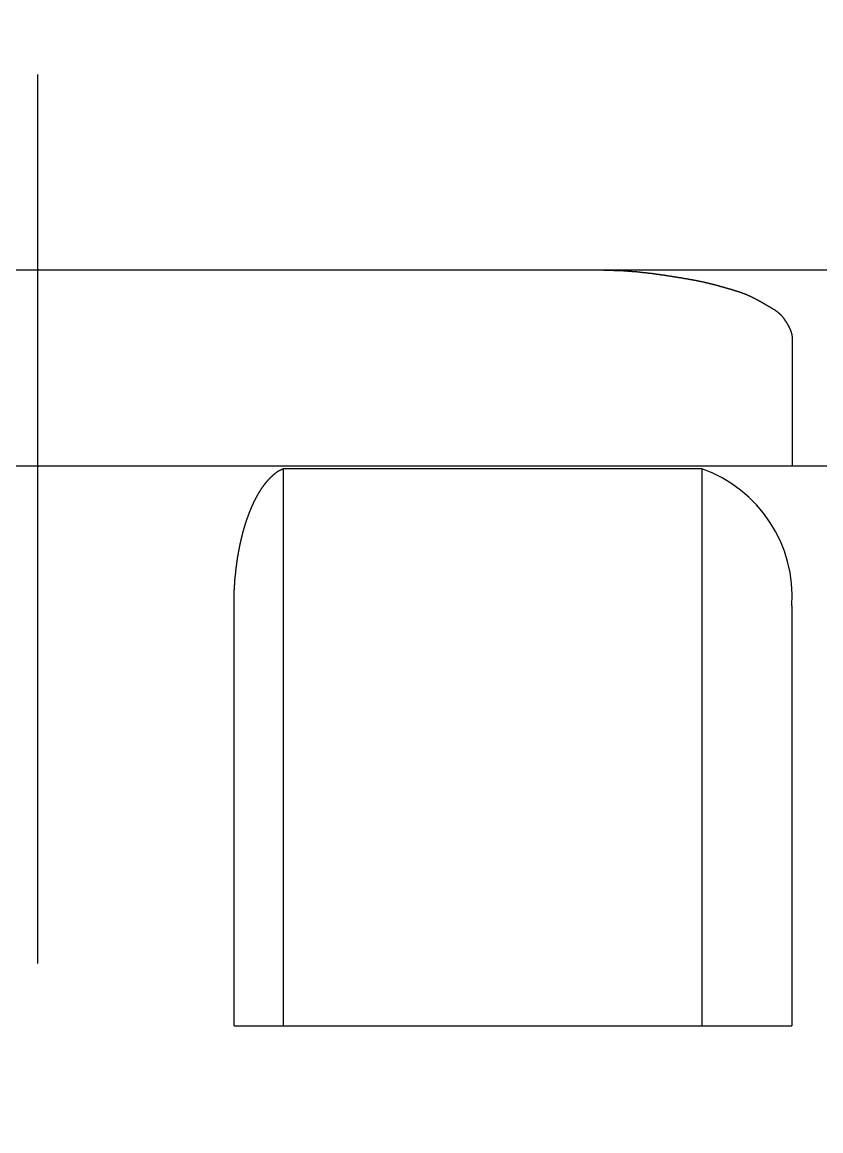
# Model space of a CAD drawing. Extents: x 257 to 467, y 148 to 350.
# Drawn here: x 435.93 to 441.64, y 228.73 to 236.65 of the extents above; entities that cross this region are included whole.
import ezdxf

# ---------------------------------------------------------------- set-up
doc = ezdxf.new("R2010")
doc.units = 0
doc.linetypes.add('CENTER', pattern=[50.8, 31.75, -6.35, 6.35, -6.35])
doc.layers.get('0').update_dxf_attribs({"linetype": 'CONTINUOUS'})
doc.layers.add('CENTER', color=1, linetype='CENTER')

msp = doc.modelspace()

# ---------------------------------------------------------------- linework, layer by layer
at = {"color": 7, "linetype": 'CONTINUOUS'}
for p, q in [((432.2715, 234.8772), (439.8214, 234.8772)), ((439.8214, 234.8772), (450.5464, 234.8772)), ((441.4316, 234.3772), (441.4316, 233.4772)), ((419.5464, 233.4772), (452.5464, 233.4772)), ((437.7964, 233.457), (437.7964, 229.4772)), ((440.7853, 233.457), (437.7964, 233.457)), ((440.7853, 233.457), (440.7853, 229.4772)), ((437.4464, 229.4772), (437.4464, 232.4772)), ((441.4285, 232.4772), (441.4285, 229.4772)), ((437.4464, 229.4772), (441.4285, 229.4772))]:
    msp.add_line(p, q, dxfattribs=at)
at = {"color": 7}
for points in [[(439.821, 234.877, 0), (439.823, 234.877, 0), (439.824, 234.877, 0), (439.825, 234.877, 0), (439.827, 234.877, 0), (439.828, 234.877, 0), (439.829, 234.877, 0), (439.83, 234.877, 0), (439.832, 234.877, 0), (439.833, 234.877, 0), (439.834, 234.877, 0), (439.836, 234.877, 0), (439.837, 234.877, 0), (439.838, 234.877, 0), (439.84, 234.877, 0), (439.841, 234.877, 0), (439.842, 234.878, 0), (439.843, 234.878, 0), (439.845, 234.878, 0), (439.846, 234.878, 0), (439.847, 234.878, 0), (439.849, 234.878, 0), (439.85, 234.878, 0), (439.851, 234.878, 0), (439.853, 234.878, 0), (439.854, 234.878, 0), (439.855, 234.878, 0), (439.856, 234.878, 0), (439.858, 234.878, 0), (439.859, 234.878, 0), (439.86, 234.878, 0), (439.862, 234.878, 0), (439.863, 234.878, 0), (439.864, 234.878, 0), (439.866, 234.878, 0), (439.867, 234.878, 0), (439.868, 234.878, 0), (439.87, 234.878, 0), (439.871, 234.878, 0), (439.872, 234.878, 0), (439.873, 234.878, 0), (439.875, 234.878, 0), (439.876, 234.878, 0), (439.877, 234.878, 0), (439.879, 234.878, 0), (439.88, 234.878, 0), (439.881, 234.878, 0), (439.883, 234.878, 0), (439.884, 234.878, 0), (439.885, 234.878, 0), (439.886, 234.878, 0), (439.888, 234.878, 0), (439.889, 234.878, 0), (439.89, 234.878, 0), (439.892, 234.878, 0), (439.893, 234.878, 0), (439.894, 234.878, 0), (439.896, 234.878, 0), (439.897, 234.878, 0), (439.898, 234.878, 0), (439.899, 234.878, 0), (439.901, 234.878, 0), (439.902, 234.878, 0), (439.903, 234.878, 0), (439.905, 234.878, 0), (439.906, 234.878, 0), (439.907, 234.878, 0), (439.909, 234.878, 0), (439.91, 234.878, 0), (439.911, 234.878, 0), (439.912, 234.878, 0), (439.914, 234.878, 0), (439.915, 234.878, 0), (439.916, 234.878, 0), (439.918, 234.878, 0), (439.919, 234.878, 0), (439.92, 234.878, 0), (439.922, 234.878, 0), (439.923, 234.878, 0), (439.924, 234.878, 0), (439.925, 234.878, 0), (439.927, 234.878, 0), (439.928, 234.878, 0), (439.929, 234.878, 0), (439.931, 234.878, 0), (439.932, 234.878, 0), (439.933, 234.878, 0), (439.935, 234.878, 0), (439.936, 234.878, 0), (439.937, 234.878, 0), (439.939, 234.878, 0), (439.94, 234.878, 0), (439.941, 234.878, 0), (439.942, 234.878, 0), (439.944, 234.878, 0), (439.945, 234.878, 0), (439.946, 234.878, 0), (439.948, 234.878, 0), (439.949, 234.878, 0), (439.95, 234.878, 0), (439.952, 234.878, 0), (439.953, 234.878, 0), (439.954, 234.878, 0), (439.955, 234.878, 0), (439.957, 234.878, 0), (439.958, 234.878, 0), (439.959, 234.878, 0), (439.961, 234.878, 0), (439.962, 234.878, 0), (439.963, 234.878, 0), (439.965, 234.878, 0), (439.966, 234.878, 0), (439.967, 234.878, 0), (439.968, 234.878, 0), (439.97, 234.878, 0), (439.971, 234.878, 0), (439.972, 234.878, 0), (439.974, 234.878, 0), (439.975, 234.878, 0), (439.976, 234.878, 0), (439.978, 234.878, 0), (439.979, 234.878, 0), (439.98, 234.878, 0), (439.981, 234.878, 0), (439.983, 234.878, 0), (439.984, 234.878, 0), (439.985, 234.878, 0), (439.987, 234.878, 0), (439.988, 234.878, 0), (439.989, 234.878, 0), (439.991, 234.878, 0), (439.992, 234.878, 0), (439.993, 234.878, 0), (439.994, 234.878, 0), (439.996, 234.878, 0), (439.997, 234.878, 0), (439.998, 234.878, 0), (440, 234.878, 0), (440.001, 234.878, 0), (440.002, 234.878, 0), (440.004, 234.878, 0), (440.005, 234.878, 0), (440.006, 234.878, 0), (440.007, 234.878, 0), (440.009, 234.878, 0), (440.01, 234.878, 0), (440.011, 234.878, 0), (440.013, 234.878, 0), (440.014, 234.878, 0), (440.015, 234.878, 0), (440.017, 234.878, 0), (440.018, 234.878, 0), (440.019, 234.878, 0), (440.021, 234.878, 0), (440.022, 234.877, 0), (440.023, 234.877, 0), (440.024, 234.877, 0), (440.026, 234.877, 0), (440.027, 234.877, 0), (440.028, 234.877, 0), (440.03, 234.877, 0), (440.031, 234.877, 0), (440.032, 234.877, 0), (440.034, 234.877, 0), (440.035, 234.877, 0), (440.036, 234.877, 0), (440.037, 234.877, 0), (440.039, 234.877, 0), (440.04, 234.877, 0), (440.041, 234.877, 0), (440.043, 234.877, 0), (440.044, 234.877, 0), (440.045, 234.877, 0), (440.047, 234.877, 0), (440.048, 234.877, 0), (440.049, 234.877, 0), (440.05, 234.877, 0), (440.052, 234.877, 0), (440.053, 234.877, 0), (440.054, 234.877, 0), (440.056, 234.877, 0), (440.057, 234.877, 0), (440.058, 234.877, 0), (440.06, 234.877, 0), (440.061, 234.877, 0), (440.062, 234.877, 0), (440.063, 234.877, 0), (440.065, 234.877, 0), (440.066, 234.877, 0), (440.067, 234.877, 0), (440.069, 234.877, 0), (440.07, 234.877, 0), (440.071, 234.877, 0), (440.073, 234.877, 0), (440.074, 234.877, 0), (440.075, 234.877, 0), (440.076, 234.877, 0), (440.078, 234.877, 0), (440.079, 234.877, 0), (440.08, 234.877, 0), (440.082, 234.877, 0), (440.083, 234.876, 0), (440.084, 234.876, 0), (440.086, 234.876, 0), (440.087, 234.876, 0), (440.088, 234.876, 0), (440.089, 234.876, 0), (440.091, 234.876, 0), (440.092, 234.876, 0), (440.093, 234.876, 0), (440.095, 234.876, 0), (440.096, 234.876, 0), (440.097, 234.876, 0), (440.099, 234.876, 0), (440.1, 234.876, 0), (440.101, 234.876, 0), (440.102, 234.876, 0), (440.104, 234.876, 0), (440.105, 234.876, 0), (440.106, 234.876, 0), (440.108, 234.876, 0), (440.109, 234.876, 0), (440.11, 234.876, 0), (440.112, 234.876, 0), (440.113, 234.876, 0), (440.114, 234.876, 0), (440.116, 234.876, 0), (440.117, 234.876, 0), (440.118, 234.876, 0), (440.119, 234.876, 0), (440.121, 234.876, 0), (440.122, 234.876, 0), (440.123, 234.876, 0), (440.125, 234.876, 0), (440.126, 234.875, 0), (440.127, 234.875, 0), (440.129, 234.875, 0), (440.13, 234.875, 0), (440.131, 234.875, 0), (440.132, 234.875, 0), (440.134, 234.875, 0), (440.135, 234.875, 0), (440.136, 234.875, 0), (440.138, 234.875, 0), (440.139, 234.875, 0), (440.14, 234.875, 0), (440.142, 234.875, 0), (440.143, 234.875, 0), (440.144, 234.875, 0), (440.145, 234.875, 0), (440.147, 234.875, 0), (440.148, 234.875, 0), (440.149, 234.875, 0), (440.151, 234.875, 0), (440.152, 234.875, 0), (440.153, 234.875, 0), (440.155, 234.875, 0), (440.156, 234.875, 0), (440.157, 234.874, 0), (440.158, 234.874, 0), (440.16, 234.874, 0), (440.161, 234.874, 0), (440.162, 234.874, 0), (440.164, 234.874, 0), (440.165, 234.874, 0), (440.166, 234.874, 0), (440.168, 234.874, 0), (440.169, 234.874, 0), (440.17, 234.874, 0), (440.171, 234.874, 0), (440.173, 234.874, 0), (440.174, 234.874, 0), (440.175, 234.874, 0), (440.177, 234.874, 0), (440.178, 234.874, 0), (440.179, 234.874, 0), (440.181, 234.874, 0), (440.182, 234.874, 0), (440.183, 234.874, 0), (440.184, 234.873, 0), (440.186, 234.873, 0), (440.187, 234.873, 0), (440.188, 234.873, 0), (440.19, 234.873, 0), (440.191, 234.873, 0), (440.192, 234.873, 0), (440.194, 234.873, 0), (440.195, 234.873, 0), (440.196, 234.873, 0), (440.197, 234.873, 0), (440.199, 234.873, 0), (440.2, 234.873, 0), (440.201, 234.873, 0), (440.203, 234.873, 0), (440.204, 234.873, 0), (440.205, 234.873, 0), (440.207, 234.872, 0), (440.208, 234.872, 0), (440.209, 234.872, 0), (440.21, 234.872, 0), (440.212, 234.872, 0), (440.213, 234.872, 0), (440.214, 234.872, 0), (440.216, 234.872, 0), (440.217, 234.872, 0), (440.218, 234.872, 0), (440.22, 234.872, 0), (440.221, 234.872, 0), (440.222, 234.872, 0), (440.223, 234.872, 0), (440.225, 234.872, 0), (440.226, 234.871, 0), (440.227, 234.871, 0), (440.229, 234.871, 0), (440.23, 234.871, 0), (440.231, 234.871, 0), (440.233, 234.871, 0), (440.234, 234.871, 0), (440.235, 234.871, 0), (440.236, 234.871, 0), (440.238, 234.871, 0), (440.239, 234.871, 0), (440.24, 234.871, 0), (440.242, 234.871, 0), (440.243, 234.87, 0), (440.244, 234.87, 0), (440.246, 234.87, 0), (440.247, 234.87, 0), (440.248, 234.87, 0), (440.249, 234.87, 0), (440.251, 234.87, 0), (440.252, 234.87, 0), (440.253, 234.87, 0), (440.255, 234.87, 0), (440.256, 234.87, 0), (440.257, 234.87, 0), (440.259, 234.869, 0), (440.26, 234.869, 0), (440.261, 234.869, 0), (440.262, 234.869, 0), (440.264, 234.869, 0), (440.265, 234.869, 0), (440.266, 234.869, 0), (440.268, 234.869, 0), (440.269, 234.869, 0), (440.27, 234.869, 0), (440.272, 234.869, 0), (440.273, 234.869, 0), (440.274, 234.868, 0), (440.275, 234.868, 0), (440.277, 234.868, 0), (440.278, 234.868, 0), (440.279, 234.868, 0), (440.281, 234.868, 0), (440.282, 234.868, 0), (440.283, 234.868, 0), (440.285, 234.868, 0), (440.286, 234.868, 0), (440.287, 234.867, 0), (440.288, 234.867, 0), (440.29, 234.867, 0), (440.291, 234.867, 0), (440.292, 234.867, 0), (440.294, 234.867, 0), (440.295, 234.867, 0), (440.296, 234.867, 0), (440.297, 234.867, 0), (440.299, 234.867, 0), (440.3, 234.866, 0), (440.301, 234.866, 0), (440.303, 234.866, 0), (440.304, 234.866, 0), (440.305, 234.866, 0), (440.307, 234.866, 0), (440.308, 234.866, 0), (440.309, 234.866, 0), (440.31, 234.866, 0), (440.312, 234.865, 0), (440.313, 234.865, 0), (440.314, 234.865, 0), (440.316, 234.865, 0), (440.317, 234.865, 0), (440.318, 234.865, 0), (440.32, 234.865, 0), (440.321, 234.865, 0), (440.322, 234.864, 0), (440.323, 234.864, 0), (440.325, 234.864, 0), (440.326, 234.864, 0), (440.327, 234.864, 0), (440.329, 234.864, 0), (440.33, 234.864, 0), (440.331, 234.864, 0), (440.332, 234.864, 0), (440.334, 234.863, 0), (440.335, 234.863, 0), (440.336, 234.863, 0), (440.338, 234.863, 0), (440.339, 234.863, 0), (440.34, 234.863, 0), (440.342, 234.863, 0), (440.343, 234.862, 0), (440.344, 234.862, 0), (440.345, 234.862, 0), (440.347, 234.862, 0), (440.348, 234.862, 0), (440.349, 234.862, 0), (440.351, 234.862, 0), (440.352, 234.862, 0), (440.353, 234.861, 0), (440.355, 234.861, 0), (440.356, 234.861, 0), (440.357, 234.861, 0), (440.358, 234.861, 0), (440.36, 234.861, 0), (440.361, 234.861, 0), (440.362, 234.86, 0), (440.364, 234.86, 0), (440.365, 234.86, 0), (440.366, 234.86, 0), (440.367, 234.86, 0), (440.369, 234.86, 0), (440.37, 234.86, 0), (440.371, 234.86, 0), (440.373, 234.859, 0), (440.374, 234.859, 0), (440.375, 234.859, 0), (440.377, 234.859, 0), (440.378, 234.859, 0), (440.379, 234.859, 0), (440.38, 234.859, 0), (440.382, 234.858, 0), (440.383, 234.858, 0), (440.384, 234.858, 0), (440.386, 234.858, 0), (440.387, 234.858, 0), (440.388, 234.858, 0), (440.389, 234.857, 0), (440.391, 234.857, 0), (440.392, 234.857, 0), (440.393, 234.857, 0), (440.395, 234.857, 0), (440.396, 234.857, 0), (440.397, 234.857, 0), (440.398, 234.856, 0), (440.4, 234.856, 0), (440.401, 234.856, 0), (440.402, 234.856, 0), (440.404, 234.856, 0), (440.405, 234.856, 0), (440.406, 234.855, 0), (440.408, 234.855, 0), (440.409, 234.855, 0), (440.41, 234.855, 0), (440.411, 234.855, 0), (440.413, 234.855, 0), (440.414, 234.855, 0), (440.415, 234.854, 0), (440.417, 234.854, 0), (440.418, 234.854, 0), (440.419, 234.854, 0), (440.42, 234.854, 0), (440.422, 234.854, 0), (440.423, 234.853, 0), (440.424, 234.853, 0), (440.426, 234.853, 0), (440.427, 234.853, 0), (440.428, 234.853, 0), (440.43, 234.853, 0), (440.431, 234.852, 0), (440.432, 234.852, 0), (440.433, 234.852, 0), (440.435, 234.852, 0), (440.436, 234.852, 0), (440.437, 234.852, 0), (440.439, 234.851, 0), (440.44, 234.851, 0), (440.441, 234.851, 0), (440.442, 234.851, 0), (440.444, 234.851, 0), (440.445, 234.851, 0), (440.446, 234.85, 0), (440.448, 234.85, 0), (440.449, 234.85, 0), (440.45, 234.85, 0), (440.451, 234.85, 0), (440.453, 234.85, 0), (440.454, 234.849, 0), (440.455, 234.849, 0), (440.457, 234.849, 0), (440.458, 234.849, 0), (440.459, 234.849, 0), (440.46, 234.848, 0), (440.462, 234.848, 0), (440.463, 234.848, 0), (440.464, 234.848, 0), (440.466, 234.848, 0), (440.467, 234.848, 0), (440.468, 234.847, 0), (440.469, 234.847, 0), (440.471, 234.847, 0), (440.472, 234.847, 0), (440.473, 234.847, 0), (440.475, 234.847, 0), (440.476, 234.846, 0), (440.477, 234.846, 0), (440.479, 234.846, 0), (440.48, 234.846, 0), (440.481, 234.846, 0), (440.482, 234.845, 0), (440.484, 234.845, 0), (440.485, 234.845, 0), (440.486, 234.845, 0), (440.488, 234.845, 0), (440.489, 234.845, 0), (440.49, 234.844, 0), (440.491, 234.844, 0), (440.493, 234.844, 0), (440.494, 234.844, 0), (440.495, 234.844, 0), (440.497, 234.843, 0), (440.498, 234.843, 0), (440.499, 234.843, 0), (440.5, 234.843, 0), (440.502, 234.843, 0), (440.503, 234.842, 0), (440.504, 234.842, 0), (440.506, 234.842, 0), (440.507, 234.842, 0), (440.508, 234.842, 0), (440.509, 234.842, 0), (440.511, 234.841, 0), (440.512, 234.841, 0), (440.513, 234.841, 0), (440.515, 234.841, 0), (440.516, 234.841, 0), (440.517, 234.84, 0), (440.518, 234.84, 0), (440.52, 234.84, 0), (440.521, 234.84, 0), (440.522, 234.84, 0), (440.524, 234.839, 0), (440.525, 234.839, 0), (440.526, 234.839, 0), (440.527, 234.839, 0), (440.529, 234.839, 0), (440.53, 234.838, 0), (440.531, 234.838, 0), (440.533, 234.838, 0), (440.534, 234.838, 0), (440.535, 234.838, 0), (440.536, 234.837, 0), (440.538, 234.837, 0), (440.539, 234.837, 0), (440.54, 234.837, 0), (440.542, 234.837, 0), (440.543, 234.836, 0), (440.544, 234.836, 0), (440.545, 234.836, 0), (440.547, 234.836, 0), (440.548, 234.836, 0), (440.549, 234.835, 0), (440.551, 234.835, 0), (440.552, 234.835, 0), (440.553, 234.835, 0), (440.554, 234.835, 0), (440.556, 234.834, 0), (440.557, 234.834, 0), (440.558, 234.834, 0), (440.56, 234.834, 0), (440.561, 234.834, 0), (440.562, 234.833, 0), (440.563, 234.833, 0), (440.565, 234.833, 0), (440.566, 234.833, 0), (440.567, 234.833, 0), (440.569, 234.832, 0), (440.57, 234.832, 0), (440.571, 234.832, 0), (440.572, 234.832, 0), (440.574, 234.832, 0), (440.575, 234.831, 0), (440.576, 234.831, 0), (440.578, 234.831, 0), (440.579, 234.831, 0), (440.58, 234.831, 0), (440.581, 234.83, 0), (440.583, 234.83, 0), (440.584, 234.83, 0), (440.585, 234.83, 0), (440.587, 234.83, 0), (440.588, 234.829, 0), (440.589, 234.829, 0), (440.59, 234.829, 0), (440.592, 234.829, 0), (440.593, 234.829, 0), (440.594, 234.828, 0), (440.596, 234.828, 0), (440.597, 234.828, 0), (440.598, 234.828, 0), (440.599, 234.828, 0), (440.601, 234.827, 0), (440.602, 234.827, 0), (440.603, 234.827, 0), (440.605, 234.827, 0), (440.606, 234.826, 0), (440.607, 234.826, 0), (440.608, 234.826, 0), (440.61, 234.826, 0), (440.611, 234.826, 0), (440.612, 234.825, 0), (440.614, 234.825, 0), (440.615, 234.825, 0), (440.616, 234.825, 0), (440.617, 234.825, 0), (440.619, 234.824, 0), (440.62, 234.824, 0), (440.621, 234.824, 0), (440.623, 234.824, 0), (440.624, 234.824, 0), (440.625, 234.823, 0), (440.626, 234.823, 0), (440.628, 234.823, 0), (440.629, 234.823, 0), (440.63, 234.822, 0), (440.632, 234.822, 0), (440.633, 234.822, 0), (440.634, 234.822, 0), (440.635, 234.822, 0), (440.637, 234.821, 0), (440.638, 234.821, 0), (440.639, 234.821, 0), (440.641, 234.821, 0), (440.642, 234.821, 0), (440.643, 234.82, 0), (440.644, 234.82, 0), (440.646, 234.82, 0), (440.647, 234.82, 0), (440.648, 234.819, 0), (440.65, 234.819, 0), (440.651, 234.819, 0), (440.652, 234.819, 0), (440.653, 234.819, 0), (440.655, 234.818, 0), (440.656, 234.818, 0), (440.657, 234.818, 0), (440.659, 234.818, 0), (440.66, 234.818, 0), (440.661, 234.817, 0), (440.662, 234.817, 0), (440.664, 234.817, 0), (440.665, 234.817, 0), (440.666, 234.816, 0), (440.668, 234.816, 0), (440.669, 234.816, 0), (440.67, 234.816, 0), (440.671, 234.816, 0), (440.673, 234.815, 0), (440.674, 234.815, 0), (440.675, 234.815, 0), (440.677, 234.815, 0), (440.678, 234.815, 0), (440.679, 234.814, 0), (440.68, 234.814, 0), (440.682, 234.814, 0), (440.683, 234.814, 0), (440.684, 234.813, 0), (440.686, 234.813, 0), (440.687, 234.813, 0), (440.688, 234.813, 0), (440.689, 234.813, 0), (440.691, 234.812, 0), (440.692, 234.812, 0), (440.693, 234.812, 0), (440.694, 234.812, 0), (440.696, 234.811, 0), (440.697, 234.811, 0), (440.698, 234.811, 0), (440.7, 234.811, 0), (440.701, 234.811, 0), (440.702, 234.81, 0), (440.703, 234.81, 0), (440.705, 234.81, 0), (440.706, 234.81, 0), (440.707, 234.809, 0), (440.709, 234.809, 0), (440.71, 234.809, 0), (440.711, 234.809, 0), (440.712, 234.808, 0), (440.714, 234.808, 0), (440.715, 234.808, 0), (440.716, 234.808, 0), (440.718, 234.808, 0), (440.719, 234.807, 0), (440.72, 234.807, 0), (440.721, 234.807, 0), (440.723, 234.807, 0), (440.724, 234.806, 0), (440.725, 234.806, 0), (440.727, 234.806, 0), (440.728, 234.806, 0), (440.729, 234.805, 0), (440.73, 234.805, 0), (440.732, 234.805, 0), (440.733, 234.805, 0), (440.734, 234.804, 0), (440.735, 234.804, 0), (440.737, 234.804, 0), (440.738, 234.804, 0), (440.739, 234.804, 0), (440.741, 234.803, 0), (440.742, 234.803, 0), (440.743, 234.803, 0), (440.744, 234.803, 0), (440.746, 234.802, 0), (440.747, 234.802, 0), (440.748, 234.802, 0), (440.75, 234.802, 0), (440.751, 234.801, 0), (440.752, 234.801, 0), (440.753, 234.801, 0), (440.755, 234.801, 0), (440.756, 234.8, 0), (440.757, 234.8, 0), (440.758, 234.8, 0), (440.76, 234.799, 0), (440.761, 234.799, 0), (440.762, 234.799, 0), (440.764, 234.799, 0), (440.765, 234.798, 0), (440.766, 234.798, 0), (440.767, 234.798, 0), (440.769, 234.798, 0), (440.77, 234.797, 0), (440.771, 234.797, 0), (440.772, 234.797, 0), (440.774, 234.797, 0), (440.775, 234.796, 0), (440.776, 234.796, 0), (440.778, 234.796, 0), (440.779, 234.796, 0), (440.78, 234.795, 0), (440.781, 234.795, 0), (440.783, 234.795, 0), (440.784, 234.794, 0), (440.785, 234.794, 0), (440.786, 234.794, 0), (440.788, 234.794, 0), (440.789, 234.793, 0), (440.79, 234.793, 0), (440.792, 234.793, 0), (440.793, 234.792, 0), (440.794, 234.792, 0), (440.795, 234.792, 0), (440.797, 234.792, 0), (440.798, 234.791, 0), (440.799, 234.791, 0), (440.8, 234.791, 0), (440.802, 234.791, 0), (440.803, 234.79, 0), (440.804, 234.79, 0), (440.806, 234.79, 0), (440.807, 234.789, 0), (440.808, 234.789, 0), (440.809, 234.789, 0), (440.811, 234.788, 0), (440.812, 234.788, 0), (440.813, 234.788, 0), (440.814, 234.788, 0), (440.816, 234.787, 0), (440.817, 234.787, 0), (440.818, 234.787, 0), (440.82, 234.786, 0), (440.821, 234.786, 0), (440.822, 234.786, 0), (440.823, 234.786, 0), (440.825, 234.785, 0), (440.826, 234.785, 0), (440.827, 234.785, 0), (440.828, 234.784, 0), (440.83, 234.784, 0), (440.831, 234.784, 0), (440.832, 234.783, 0), (440.833, 234.783, 0), (440.835, 234.783, 0), (440.836, 234.782, 0), (440.837, 234.782, 0), (440.838, 234.782, 0), (440.84, 234.782, 0), (440.841, 234.781, 0), (440.842, 234.781, 0), (440.844, 234.781, 0), (440.845, 234.78, 0), (440.846, 234.78, 0), (440.847, 234.78, 0), (440.849, 234.779, 0), (440.85, 234.779, 0), (440.851, 234.779, 0), (440.852, 234.778, 0), (440.854, 234.778, 0), (440.855, 234.778, 0), (440.856, 234.777, 0), (440.857, 234.777, 0), (440.859, 234.777, 0), (440.86, 234.776, 0), (440.861, 234.776, 0), (440.862, 234.776, 0), (440.864, 234.776, 0), (440.865, 234.775, 0), (440.866, 234.775, 0), (440.868, 234.775, 0), (440.869, 234.774, 0), (440.87, 234.774, 0), (440.871, 234.774, 0), (440.873, 234.773, 0), (440.874, 234.773, 0), (440.875, 234.773, 0), (440.876, 234.772, 0), (440.878, 234.772, 0), (440.879, 234.772, 0), (440.88, 234.771, 0), (440.881, 234.771, 0), (440.883, 234.771, 0), (440.884, 234.77, 0), (440.885, 234.77, 0), (440.886, 234.77, 0), (440.888, 234.769, 0), (440.889, 234.769, 0), (440.89, 234.769, 0), (440.891, 234.768, 0), (440.893, 234.768, 0), (440.894, 234.768, 0), (440.895, 234.767, 0), (440.896, 234.767, 0), (440.898, 234.767, 0), (440.899, 234.766, 0), (440.9, 234.766, 0), (440.901, 234.766, 0), (440.903, 234.765, 0), (440.904, 234.765, 0), (440.905, 234.765, 0), (440.907, 234.764, 0), (440.908, 234.764, 0), (440.909, 234.763, 0), (440.91, 234.763, 0), (440.912, 234.763, 0), (440.913, 234.762, 0), (440.914, 234.762, 0), (440.915, 234.762, 0), (440.917, 234.761, 0), (440.918, 234.761, 0), (440.919, 234.761, 0), (440.92, 234.76, 0), (440.922, 234.76, 0), (440.923, 234.76, 0), (440.924, 234.759, 0), (440.925, 234.759, 0), (440.927, 234.759, 0), (440.928, 234.758, 0), (440.929, 234.758, 0), (440.93, 234.758, 0), (440.932, 234.757, 0), (440.933, 234.757, 0), (440.934, 234.757, 0), (440.935, 234.756, 0), (440.937, 234.756, 0), (440.938, 234.755, 0), (440.939, 234.755, 0), (440.94, 234.755, 0), (440.942, 234.754, 0), (440.943, 234.754, 0), (440.944, 234.754, 0), (440.945, 234.753, 0), (440.947, 234.753, 0), (440.948, 234.753, 0), (440.949, 234.752, 0), (440.95, 234.752, 0), (440.952, 234.752, 0), (440.953, 234.751, 0), (440.954, 234.751, 0), (440.955, 234.75, 0), (440.957, 234.75, 0), (440.958, 234.75, 0), (440.959, 234.749, 0), (440.96, 234.749, 0), (440.962, 234.749, 0), (440.963, 234.748, 0), (440.964, 234.748, 0), (440.965, 234.748, 0), (440.967, 234.747, 0), (440.968, 234.747, 0), (440.969, 234.746, 0), (440.97, 234.746, 0), (440.972, 234.746, 0), (440.973, 234.745, 0), (440.974, 234.745, 0), (440.975, 234.745, 0), (440.977, 234.744, 0), (440.978, 234.744, 0), (440.979, 234.744, 0), (440.98, 234.743, 0), (440.982, 234.743, 0), (440.983, 234.742, 0), (440.984, 234.742, 0), (440.985, 234.742, 0), (440.987, 234.741, 0), (440.988, 234.741, 0), (440.989, 234.741, 0), (440.99, 234.74, 0), (440.992, 234.74, 0), (440.993, 234.74, 0), (440.994, 234.739, 0), (440.995, 234.739, 0), (440.997, 234.738, 0), (440.998, 234.738, 0), (440.999, 234.738, 0), (441, 234.737, 0), (441.002, 234.737, 0), (441.003, 234.737, 0), (441.004, 234.736, 0), (441.005, 234.736, 0), (441.007, 234.735, 0), (441.008, 234.735, 0), (441.009, 234.735, 0), (441.01, 234.734, 0), (441.012, 234.734, 0), (441.013, 234.734, 0), (441.014, 234.733, 0), (441.015, 234.733, 0), (441.017, 234.732, 0), (441.018, 234.732, 0), (441.019, 234.732, 0), (441.02, 234.731, 0), (441.022, 234.731, 0), (441.023, 234.73, 0), (441.024, 234.73, 0), (441.025, 234.73, 0), (441.027, 234.729, 0), (441.028, 234.729, 0), (441.029, 234.729, 0), (441.03, 234.728, 0), (441.031, 234.728, 0), (441.033, 234.727, 0), (441.034, 234.727, 0), (441.035, 234.727, 0), (441.036, 234.726, 0), (441.038, 234.726, 0), (441.039, 234.725, 0), (441.04, 234.725, 0), (441.041, 234.725, 0), (441.043, 234.724, 0), (441.044, 234.724, 0), (441.045, 234.723, 0), (441.046, 234.723, 0), (441.048, 234.723, 0), (441.049, 234.722, 0), (441.05, 234.722, 0), (441.051, 234.721, 0), (441.053, 234.721, 0), (441.054, 234.721, 0), (441.055, 234.72, 0), (441.056, 234.72, 0), (441.057, 234.719, 0), (441.059, 234.719, 0), (441.06, 234.718, 0), (441.061, 234.718, 0), (441.062, 234.718, 0), (441.064, 234.717, 0), (441.065, 234.717, 0), (441.066, 234.716, 0), (441.067, 234.716, 0), (441.069, 234.715, 0), (441.07, 234.715, 0), (441.071, 234.715, 0), (441.072, 234.714, 0), (441.073, 234.714, 0), (441.075, 234.713, 0), (441.076, 234.713, 0), (441.077, 234.712, 0), (441.078, 234.712, 0), (441.08, 234.711, 0), (441.081, 234.711, 0), (441.082, 234.711, 0), (441.083, 234.71, 0), (441.084, 234.71, 0), (441.086, 234.709, 0), (441.087, 234.709, 0), (441.088, 234.708, 0), (441.089, 234.708, 0), (441.091, 234.707, 0), (441.092, 234.707, 0), (441.093, 234.706, 0), (441.094, 234.706, 0), (441.095, 234.705, 0), (441.097, 234.705, 0), (441.098, 234.704, 0), (441.099, 234.704, 0), (441.1, 234.703, 0), (441.101, 234.703, 0), (441.103, 234.703, 0), (441.104, 234.702, 0), (441.105, 234.702, 0), (441.106, 234.701, 0), (441.107, 234.7, 0), (441.109, 234.7, 0), (441.11, 234.699, 0), (441.111, 234.699, 0), (441.112, 234.698, 0), (441.113, 234.698, 0), (441.115, 234.697, 0), (441.116, 234.697, 0), (441.117, 234.696, 0), (441.118, 234.696, 0), (441.119, 234.695, 0), (441.121, 234.695, 0), (441.122, 234.694, 0), (441.123, 234.694, 0), (441.124, 234.693, 0), (441.125, 234.693, 0), (441.126, 234.692, 0), (441.128, 234.692, 0), (441.129, 234.691, 0), (441.13, 234.69, 0), (441.131, 234.69, 0), (441.132, 234.689, 0), (441.134, 234.689, 0), (441.135, 234.688, 0), (441.136, 234.688, 0), (441.137, 234.687, 0), (441.138, 234.687, 0), (441.139, 234.686, 0), (441.141, 234.685, 0), (441.142, 234.685, 0), (441.143, 234.684, 0), (441.144, 234.684, 0), (441.145, 234.683, 0), (441.146, 234.683, 0), (441.148, 234.682, 0), (441.149, 234.681, 0), (441.15, 234.681, 0), (441.151, 234.68, 0), (441.152, 234.68, 0), (441.153, 234.679, 0), (441.155, 234.678, 0), (441.156, 234.678, 0), (441.157, 234.677, 0), (441.158, 234.677, 0), (441.159, 234.676, 0), (441.16, 234.676, 0), (441.162, 234.675, 0), (441.163, 234.674, 0), (441.164, 234.674, 0), (441.165, 234.673, 0), (441.166, 234.673, 0), (441.167, 234.672, 0), (441.168, 234.671, 0), (441.17, 234.671, 0), (441.171, 234.67, 0), (441.172, 234.669, 0), (441.173, 234.669, 0), (441.174, 234.668, 0), (441.175, 234.668, 0), (441.177, 234.667, 0), (441.178, 234.666, 0), (441.179, 234.666, 0), (441.18, 234.665, 0), (441.181, 234.665, 0), (441.182, 234.664, 0), (441.183, 234.663, 0), (441.185, 234.663, 0), (441.186, 234.662, 0), (441.187, 234.661, 0), (441.188, 234.661, 0), (441.189, 234.66, 0), (441.19, 234.66, 0), (441.191, 234.659, 0), (441.193, 234.658, 0), (441.194, 234.658, 0), (441.195, 234.657, 0), (441.196, 234.656, 0), (441.197, 234.656, 0), (441.198, 234.655, 0), (441.199, 234.655, 0), (441.2, 234.654, 0), (441.202, 234.653, 0), (441.203, 234.653, 0), (441.204, 234.652, 0), (441.205, 234.651, 0), (441.206, 234.651, 0), (441.207, 234.65, 0), (441.208, 234.649, 0), (441.21, 234.649, 0), (441.211, 234.648, 0), (441.212, 234.647, 0), (441.213, 234.647, 0), (441.214, 234.646, 0), (441.215, 234.646, 0), (441.216, 234.645, 0), (441.217, 234.644, 0), (441.219, 234.644, 0), (441.22, 234.643, 0), (441.221, 234.642, 0), (441.222, 234.642, 0), (441.223, 234.641, 0), (441.224, 234.64, 0), (441.225, 234.64, 0), (441.226, 234.639, 0), (441.228, 234.638, 0), (441.229, 234.638, 0), (441.23, 234.637, 0), (441.231, 234.636, 0), (441.232, 234.636, 0), (441.233, 234.635, 0), (441.234, 234.634, 0), (441.235, 234.634, 0), (441.237, 234.633, 0), (441.238, 234.633, 0), (441.239, 234.632, 0), (441.24, 234.631, 0), (441.241, 234.631, 0), (441.242, 234.63, 0), (441.243, 234.629, 0), (441.244, 234.629, 0), (441.246, 234.628, 0), (441.247, 234.627, 0), (441.248, 234.627, 0), (441.249, 234.626, 0), (441.25, 234.625, 0), (441.251, 234.625, 0), (441.252, 234.624, 0), (441.253, 234.623, 0), (441.255, 234.623, 0), (441.256, 234.622, 0), (441.257, 234.621, 0), (441.258, 234.621, 0), (441.259, 234.62, 0), (441.26, 234.619, 0), (441.261, 234.619, 0), (441.263, 234.618, 0), (441.264, 234.617, 0), (441.265, 234.617, 0), (441.266, 234.616, 0), (441.267, 234.616, 0), (441.268, 234.615, 0), (441.269, 234.614, 0), (441.27, 234.614, 0), (441.272, 234.613, 0), (441.273, 234.612, 0), (441.274, 234.612, 0), (441.275, 234.611, 0), (441.276, 234.61, 0), (441.277, 234.61, 0), (441.278, 234.609, 0), (441.279, 234.608, 0), (441.281, 234.608, 0), (441.282, 234.607, 0), (441.283, 234.606, 0), (441.284, 234.606, 0), (441.285, 234.605, 0), (441.286, 234.604, 0), (441.287, 234.604, 0), (441.288, 234.603, 0), (441.289, 234.602, 0), (441.291, 234.602, 0), (441.292, 234.601, 0), (441.293, 234.6, 0), (441.294, 234.6, 0), (441.295, 234.599, 0), (441.296, 234.598, 0), (441.297, 234.598, 0), (441.298, 234.597, 0), (441.299, 234.596, 0), (441.301, 234.596, 0), (441.302, 234.595, 0), (441.303, 234.594, 0), (441.304, 234.593, 0), (441.305, 234.593, 0), (441.306, 234.592, 0), (441.307, 234.591, 0), (441.308, 234.591, 0), (441.309, 234.59, 0), (441.31, 234.589, 0), (441.312, 234.588, 0), (441.313, 234.588, 0), (441.314, 234.587, 0), (441.315, 234.586, 0), (441.316, 234.586, 0), (441.317, 234.585, 0), (441.318, 234.584, 0), (441.319, 234.583, 0), (441.32, 234.583, 0), (441.321, 234.582, 0), (441.322, 234.581, 0), (441.323, 234.58, 0), (441.324, 234.579, 0), (441.325, 234.579, 0), (441.326, 234.578, 0), (441.327, 234.577, 0), (441.328, 234.576, 0), (441.329, 234.575, 0), (441.33, 234.575, 0), (441.331, 234.574, 0), (441.332, 234.573, 0), (441.333, 234.572, 0), (441.334, 234.571, 0), (441.335, 234.57, 0), (441.336, 234.57, 0), (441.337, 234.569, 0), (441.338, 234.568, 0), (441.339, 234.567, 0), (441.34, 234.566, 0), (441.341, 234.565, 0), (441.342, 234.564, 0), (441.343, 234.563, 0), (441.344, 234.562, 0), (441.345, 234.562, 0), (441.346, 234.561, 0), (441.347, 234.56, 0), (441.348, 234.559, 0), (441.349, 234.558, 0), (441.35, 234.557, 0), (441.35, 234.556, 0), (441.351, 234.555, 0), (441.352, 234.554, 0), (441.353, 234.553, 0), (441.354, 234.552, 0), (441.355, 234.551, 0), (441.356, 234.55, 0), (441.357, 234.549, 0), (441.357, 234.548, 0), (441.358, 234.547, 0), (441.359, 234.546, 0), (441.36, 234.545, 0), (441.361, 234.544, 0), (441.362, 234.543, 0), (441.362, 234.542, 0), (441.363, 234.541, 0), (441.364, 234.54, 0), (441.365, 234.539, 0), (441.366, 234.538, 0), (441.366, 234.537, 0), (441.367, 234.536, 0), (441.368, 234.535, 0), (441.369, 234.534, 0), (441.369, 234.533, 0), (441.37, 234.532, 0), (441.371, 234.531, 0), (441.372, 234.53, 0), (441.372, 234.529, 0), (441.373, 234.527, 0), (441.374, 234.526, 0), (441.375, 234.525, 0), (441.375, 234.524, 0), (441.376, 234.523, 0), (441.377, 234.522, 0), (441.378, 234.521, 0), (441.378, 234.52, 0), (441.379, 234.519, 0), (441.38, 234.518, 0), (441.38, 234.517, 0), (441.381, 234.516, 0), (441.382, 234.514, 0), (441.383, 234.513, 0), (441.383, 234.512, 0), (441.384, 234.511, 0), (441.385, 234.51, 0), (441.385, 234.509, 0), (441.386, 234.508, 0), (441.387, 234.507, 0), (441.387, 234.506, 0), (441.388, 234.505, 0), (441.389, 234.503, 0), (441.39, 234.502, 0), (441.39, 234.501, 0), (441.391, 234.5, 0), (441.392, 234.499, 0), (441.392, 234.498, 0), (441.393, 234.497, 0), (441.394, 234.496, 0), (441.394, 234.495, 0), (441.395, 234.494, 0), (441.396, 234.492, 0), (441.396, 234.491, 0), (441.397, 234.49, 0), (441.398, 234.489, 0), (441.398, 234.488, 0), (441.399, 234.487, 0), (441.4, 234.486, 0), (441.4, 234.485, 0), (441.401, 234.483, 0), (441.402, 234.482, 0), (441.402, 234.481, 0), (441.403, 234.48, 0), (441.404, 234.479, 0), (441.404, 234.478, 0), (441.405, 234.477, 0), (441.406, 234.476, 0), (441.406, 234.474, 0), (441.407, 234.473, 0), (441.408, 234.472, 0), (441.408, 234.471, 0), (441.409, 234.47, 0), (441.409, 234.469, 0), (441.41, 234.468, 0), (441.41, 234.466, 0), (441.411, 234.465, 0), (441.412, 234.464, 0), (441.412, 234.463, 0), (441.413, 234.462, 0), (441.413, 234.461, 0), (441.414, 234.459, 0), (441.414, 234.458, 0), (441.415, 234.457, 0), (441.415, 234.456, 0), (441.416, 234.455, 0), (441.416, 234.453, 0), (441.417, 234.452, 0), (441.417, 234.451, 0), (441.418, 234.45, 0), (441.418, 234.449, 0), (441.419, 234.447, 0), (441.419, 234.446, 0), (441.42, 234.445, 0), (441.42, 234.444, 0), (441.421, 234.442, 0), (441.421, 234.441, 0), (441.422, 234.44, 0), (441.422, 234.439, 0), (441.422, 234.438, 0), (441.423, 234.436, 0), (441.423, 234.435, 0), (441.424, 234.434, 0), (441.424, 234.433, 0), (441.424, 234.431, 0), (441.425, 234.43, 0), (441.425, 234.429, 0), (441.425, 234.428, 0), (441.426, 234.426, 0), (441.426, 234.425, 0), (441.426, 234.424, 0), (441.427, 234.422, 0), (441.427, 234.421, 0), (441.427, 234.42, 0), (441.428, 234.419, 0), (441.428, 234.417, 0), (441.428, 234.416, 0), (441.429, 234.415, 0), (441.429, 234.414, 0), (441.429, 234.412, 0), (441.429, 234.411, 0), (441.43, 234.41, 0), (441.43, 234.408, 0), (441.43, 234.407, 0), (441.43, 234.406, 0), (441.43, 234.404, 0), (441.431, 234.403, 0), (441.431, 234.402, 0), (441.431, 234.401, 0), (441.431, 234.399, 0), (441.431, 234.398, 0), (441.431, 234.397, 0), (441.431, 234.395, 0), (441.432, 234.394, 0), (441.432, 234.393, 0), (441.432, 234.391, 0), (441.432, 234.39, 0), (441.432, 234.389, 0), (441.432, 234.388, 0), (441.432, 234.386, 0), (441.432, 234.385, 0), (441.432, 234.384, 0), (441.432, 234.382, 0), (441.432, 234.381, 0), (441.432, 234.38, 0), (441.432, 234.378, 0), (441.432, 234.377, 0)], [(437.446, 232.477, 0), (437.446, 232.479, 0), (437.446, 232.481, 0), (437.446, 232.483, 0), (437.446, 232.484, 0), (437.446, 232.486, 0), (437.446, 232.488, 0), (437.446, 232.49, 0), (437.446, 232.491, 0), (437.446, 232.493, 0), (437.446, 232.495, 0), (437.446, 232.497, 0), (437.446, 232.499, 0), (437.446, 232.5, 0), (437.446, 232.502, 0), (437.446, 232.504, 0), (437.446, 232.506, 0), (437.446, 232.508, 0), (437.446, 232.509, 0), (437.446, 232.511, 0), (437.446, 232.513, 0), (437.446, 232.515, 0), (437.446, 232.516, 0), (437.446, 232.518, 0), (437.446, 232.52, 0), (437.446, 232.522, 0), (437.446, 232.524, 0), (437.446, 232.525, 0), (437.446, 232.527, 0), (437.446, 232.529, 0), (437.446, 232.531, 0), (437.446, 232.533, 0), (437.446, 232.534, 0), (437.446, 232.536, 0), (437.446, 232.538, 0), (437.447, 232.54, 0), (437.447, 232.541, 0), (437.447, 232.543, 0), (437.447, 232.545, 0), (437.447, 232.547, 0), (437.447, 232.549, 0), (437.447, 232.55, 0), (437.447, 232.552, 0), (437.447, 232.554, 0), (437.447, 232.556, 0), (437.447, 232.557, 0), (437.447, 232.559, 0), (437.447, 232.561, 0), (437.447, 232.563, 0), (437.447, 232.565, 0), (437.447, 232.566, 0), (437.447, 232.568, 0), (437.447, 232.57, 0), (437.447, 232.572, 0), (437.448, 232.574, 0), (437.448, 232.575, 0), (437.448, 232.577, 0), (437.448, 232.579, 0), (437.448, 232.581, 0), (437.448, 232.582, 0), (437.448, 232.584, 0), (437.448, 232.586, 0), (437.448, 232.588, 0), (437.448, 232.59, 0), (437.448, 232.591, 0), (437.448, 232.593, 0), (437.449, 232.595, 0), (437.449, 232.597, 0), (437.449, 232.599, 0), (437.449, 232.6, 0), (437.449, 232.602, 0), (437.449, 232.604, 0), (437.449, 232.606, 0), (437.449, 232.607, 0), (437.449, 232.609, 0), (437.449, 232.611, 0), (437.45, 232.613, 0), (437.45, 232.615, 0), (437.45, 232.616, 0), (437.45, 232.618, 0), (437.45, 232.62, 0), (437.45, 232.622, 0), (437.45, 232.623, 0), (437.45, 232.625, 0), (437.45, 232.627, 0), (437.451, 232.629, 0), (437.451, 232.631, 0), (437.451, 232.632, 0), (437.451, 232.634, 0), (437.451, 232.636, 0), (437.451, 232.638, 0), (437.451, 232.64, 0), (437.451, 232.641, 0), (437.452, 232.643, 0), (437.452, 232.645, 0), (437.452, 232.647, 0), (437.452, 232.648, 0), (437.452, 232.65, 0), (437.452, 232.652, 0), (437.452, 232.654, 0), (437.452, 232.656, 0), (437.453, 232.657, 0), (437.453, 232.659, 0), (437.453, 232.661, 0), (437.453, 232.663, 0), (437.453, 232.664, 0), (437.453, 232.666, 0), (437.453, 232.668, 0), (437.454, 232.67, 0), (437.454, 232.672, 0), (437.454, 232.673, 0), (437.454, 232.675, 0), (437.454, 232.677, 0), (437.454, 232.679, 0), (437.455, 232.68, 0), (437.455, 232.682, 0), (437.455, 232.684, 0), (437.455, 232.686, 0), (437.455, 232.688, 0), (437.455, 232.689, 0), (437.456, 232.691, 0), (437.456, 232.693, 0), (437.456, 232.695, 0), (437.456, 232.696, 0), (437.456, 232.698, 0), (437.456, 232.7, 0), (437.457, 232.702, 0), (437.457, 232.704, 0), (437.457, 232.705, 0), (437.457, 232.707, 0), (437.457, 232.709, 0), (437.458, 232.711, 0), (437.458, 232.712, 0), (437.458, 232.714, 0), (437.458, 232.716, 0), (437.458, 232.718, 0), (437.458, 232.72, 0), (437.459, 232.721, 0), (437.459, 232.723, 0), (437.459, 232.725, 0), (437.459, 232.727, 0), (437.459, 232.728, 0), (437.46, 232.73, 0), (437.46, 232.732, 0), (437.46, 232.734, 0), (437.46, 232.735, 0), (437.461, 232.737, 0), (437.461, 232.739, 0), (437.461, 232.741, 0), (437.461, 232.743, 0), (437.461, 232.744, 0), (437.462, 232.746, 0), (437.462, 232.748, 0), (437.462, 232.75, 0), (437.462, 232.751, 0), (437.462, 232.753, 0), (437.463, 232.755, 0), (437.463, 232.757, 0), (437.463, 232.759, 0), (437.463, 232.76, 0), (437.464, 232.762, 0), (437.464, 232.764, 0), (437.464, 232.766, 0), (437.464, 232.767, 0), (437.465, 232.769, 0), (437.465, 232.771, 0), (437.465, 232.773, 0), (437.465, 232.774, 0), (437.466, 232.776, 0), (437.466, 232.778, 0), (437.466, 232.78, 0), (437.466, 232.782, 0), (437.467, 232.783, 0), (437.467, 232.785, 0), (437.467, 232.787, 0), (437.467, 232.789, 0), (437.468, 232.79, 0), (437.468, 232.792, 0), (437.468, 232.794, 0), (437.468, 232.796, 0), (437.469, 232.797, 0), (437.469, 232.799, 0), (437.469, 232.801, 0), (437.469, 232.803, 0), (437.47, 232.804, 0), (437.47, 232.806, 0), (437.47, 232.808, 0), (437.47, 232.81, 0), (437.471, 232.812, 0), (437.471, 232.813, 0), (437.471, 232.815, 0), (437.472, 232.817, 0), (437.472, 232.819, 0), (437.472, 232.82, 0), (437.472, 232.822, 0), (437.473, 232.824, 0), (437.473, 232.826, 0), (437.473, 232.827, 0), (437.474, 232.829, 0), (437.474, 232.831, 0), (437.474, 232.833, 0), (437.474, 232.834, 0), (437.475, 232.836, 0), (437.475, 232.838, 0), (437.475, 232.84, 0), (437.476, 232.842, 0), (437.476, 232.843, 0), (437.476, 232.845, 0), (437.476, 232.847, 0), (437.477, 232.849, 0), (437.477, 232.85, 0), (437.477, 232.852, 0), (437.478, 232.854, 0), (437.478, 232.856, 0), (437.478, 232.857, 0), (437.479, 232.859, 0), (437.479, 232.861, 0), (437.479, 232.863, 0), (437.48, 232.864, 0), (437.48, 232.866, 0), (437.48, 232.868, 0), (437.481, 232.87, 0), (437.481, 232.871, 0), (437.481, 232.873, 0), (437.481, 232.875, 0), (437.482, 232.877, 0), (437.482, 232.878, 0), (437.482, 232.88, 0), (437.483, 232.882, 0), (437.483, 232.884, 0), (437.483, 232.885, 0), (437.484, 232.887, 0), (437.484, 232.889, 0), (437.484, 232.891, 0), (437.485, 232.892, 0), (437.485, 232.894, 0), (437.486, 232.896, 0), (437.486, 232.898, 0), (437.486, 232.899, 0), (437.487, 232.901, 0), (437.487, 232.903, 0), (437.487, 232.905, 0), (437.488, 232.906, 0), (437.488, 232.908, 0), (437.488, 232.91, 0), (437.489, 232.912, 0), (437.489, 232.913, 0), (437.489, 232.915, 0), (437.49, 232.917, 0), (437.49, 232.919, 0), (437.491, 232.92, 0), (437.491, 232.922, 0), (437.491, 232.924, 0), (437.492, 232.926, 0), (437.492, 232.927, 0), (437.492, 232.929, 0), (437.493, 232.931, 0), (437.493, 232.933, 0), (437.494, 232.934, 0), (437.494, 232.936, 0), (437.494, 232.938, 0), (437.495, 232.94, 0), (437.495, 232.941, 0), (437.496, 232.943, 0), (437.496, 232.945, 0), (437.496, 232.947, 0), (437.497, 232.948, 0), (437.497, 232.95, 0), (437.498, 232.952, 0), (437.498, 232.954, 0), (437.498, 232.955, 0), (437.499, 232.957, 0), (437.499, 232.959, 0), (437.5, 232.961, 0), (437.5, 232.962, 0), (437.5, 232.964, 0), (437.501, 232.966, 0), (437.501, 232.967, 0), (437.502, 232.969, 0), (437.502, 232.971, 0), (437.502, 232.973, 0), (437.503, 232.974, 0), (437.503, 232.976, 0), (437.504, 232.978, 0), (437.504, 232.98, 0), (437.505, 232.981, 0), (437.505, 232.983, 0), (437.506, 232.985, 0), (437.506, 232.987, 0), (437.506, 232.988, 0), (437.507, 232.99, 0), (437.507, 232.992, 0), (437.508, 232.993, 0), (437.508, 232.995, 0), (437.509, 232.997, 0), (437.509, 232.999, 0), (437.51, 233, 0), (437.51, 233.002, 0), (437.51, 233.004, 0), (437.511, 233.006, 0), (437.511, 233.007, 0), (437.512, 233.009, 0), (437.512, 233.011, 0), (437.513, 233.012, 0), (437.513, 233.014, 0), (437.514, 233.016, 0), (437.514, 233.018, 0), (437.515, 233.019, 0), (437.515, 233.021, 0), (437.516, 233.023, 0), (437.516, 233.024, 0), (437.517, 233.026, 0), (437.517, 233.028, 0), (437.518, 233.03, 0), (437.518, 233.031, 0), (437.519, 233.033, 0), (437.519, 233.035, 0), (437.52, 233.036, 0), (437.52, 233.038, 0), (437.521, 233.04, 0), (437.521, 233.042, 0), (437.522, 233.043, 0), (437.522, 233.045, 0), (437.523, 233.047, 0), (437.523, 233.048, 0), (437.524, 233.05, 0), (437.524, 233.052, 0), (437.525, 233.054, 0), (437.525, 233.055, 0), (437.526, 233.057, 0), (437.526, 233.059, 0), (437.527, 233.06, 0), (437.527, 233.062, 0), (437.528, 233.064, 0), (437.529, 233.065, 0), (437.529, 233.067, 0), (437.53, 233.069, 0), (437.53, 233.071, 0), (437.531, 233.072, 0), (437.531, 233.074, 0), (437.532, 233.076, 0), (437.532, 233.077, 0), (437.533, 233.079, 0), (437.534, 233.081, 0), (437.534, 233.082, 0), (437.535, 233.084, 0), (437.535, 233.086, 0), (437.536, 233.088, 0), (437.536, 233.089, 0), (437.537, 233.091, 0), (437.538, 233.093, 0), (437.538, 233.094, 0), (437.539, 233.096, 0), (437.539, 233.098, 0), (437.54, 233.099, 0), (437.54, 233.101, 0), (437.541, 233.103, 0), (437.542, 233.104, 0), (437.542, 233.106, 0), (437.543, 233.108, 0), (437.543, 233.109, 0), (437.544, 233.111, 0), (437.545, 233.113, 0), (437.545, 233.114, 0), (437.546, 233.116, 0), (437.547, 233.118, 0), (437.547, 233.119, 0), (437.548, 233.121, 0), (437.548, 233.123, 0), (437.549, 233.125, 0), (437.55, 233.126, 0), (437.55, 233.128, 0), (437.551, 233.13, 0), (437.552, 233.131, 0), (437.552, 233.133, 0), (437.553, 233.135, 0), (437.553, 233.136, 0), (437.554, 233.138, 0), (437.555, 233.14, 0), (437.555, 233.141, 0), (437.556, 233.143, 0), (437.557, 233.145, 0), (437.557, 233.146, 0), (437.558, 233.148, 0), (437.559, 233.15, 0), (437.559, 233.151, 0), (437.56, 233.153, 0), (437.561, 233.155, 0), (437.561, 233.156, 0), (437.562, 233.158, 0), (437.563, 233.159, 0), (437.563, 233.161, 0), (437.564, 233.163, 0), (437.565, 233.164, 0), (437.565, 233.166, 0), (437.566, 233.168, 0), (437.567, 233.169, 0), (437.567, 233.171, 0), (437.568, 233.173, 0), (437.569, 233.174, 0), (437.569, 233.176, 0), (437.57, 233.178, 0), (437.571, 233.179, 0), (437.571, 233.181, 0), (437.572, 233.183, 0), (437.573, 233.184, 0), (437.574, 233.186, 0), (437.574, 233.187, 0), (437.575, 233.189, 0), (437.576, 233.191, 0), (437.576, 233.192, 0), (437.577, 233.194, 0), (437.578, 233.196, 0), (437.579, 233.197, 0), (437.579, 233.199, 0), (437.58, 233.201, 0), (437.581, 233.202, 0), (437.582, 233.204, 0), (437.582, 233.205, 0), (437.583, 233.207, 0), (437.584, 233.209, 0), (437.585, 233.21, 0), (437.585, 233.212, 0), (437.586, 233.214, 0), (437.587, 233.215, 0), (437.588, 233.217, 0), (437.588, 233.218, 0), (437.589, 233.22, 0), (437.59, 233.222, 0), (437.591, 233.223, 0), (437.591, 233.225, 0), (437.592, 233.226, 0), (437.593, 233.228, 0), (437.594, 233.23, 0), (437.595, 233.231, 0), (437.595, 233.233, 0), (437.596, 233.234, 0), (437.597, 233.236, 0), (437.598, 233.238, 0), (437.599, 233.239, 0), (437.599, 233.241, 0), (437.6, 233.242, 0), (437.601, 233.244, 0), (437.602, 233.246, 0), (437.603, 233.247, 0), (437.603, 233.249, 0), (437.604, 233.25, 0), (437.605, 233.252, 0), (437.606, 233.253, 0), (437.607, 233.255, 0), (437.608, 233.257, 0), (437.609, 233.258, 0), (437.609, 233.26, 0), (437.61, 233.261, 0), (437.611, 233.263, 0), (437.612, 233.264, 0), (437.613, 233.266, 0), (437.614, 233.268, 0), (437.615, 233.269, 0), (437.615, 233.271, 0), (437.616, 233.272, 0), (437.617, 233.274, 0), (437.618, 233.275, 0), (437.619, 233.277, 0), (437.62, 233.278, 0), (437.621, 233.28, 0), (437.622, 233.282, 0), (437.623, 233.283, 0), (437.623, 233.285, 0), (437.624, 233.286, 0), (437.625, 233.288, 0), (437.626, 233.289, 0), (437.627, 233.291, 0), (437.628, 233.292, 0), (437.629, 233.294, 0), (437.63, 233.295, 0), (437.631, 233.297, 0), (437.632, 233.298, 0), (437.633, 233.3, 0), (437.634, 233.301, 0), (437.635, 233.303, 0), (437.636, 233.304, 0), (437.637, 233.306, 0), (437.638, 233.307, 0), (437.639, 233.309, 0), (437.64, 233.31, 0), (437.64, 233.312, 0), (437.641, 233.313, 0), (437.642, 233.315, 0), (437.643, 233.316, 0), (437.644, 233.318, 0), (437.645, 233.319, 0), (437.646, 233.321, 0), (437.647, 233.322, 0), (437.649, 233.324, 0), (437.65, 233.325, 0), (437.651, 233.327, 0), (437.652, 233.328, 0), (437.653, 233.33, 0), (437.654, 233.331, 0), (437.655, 233.332, 0), (437.656, 233.334, 0), (437.657, 233.335, 0), (437.658, 233.337, 0), (437.659, 233.338, 0), (437.66, 233.34, 0), (437.661, 233.341, 0), (437.662, 233.343, 0), (437.663, 233.344, 0), (437.664, 233.345, 0), (437.665, 233.347, 0), (437.667, 233.348, 0), (437.668, 233.35, 0), (437.669, 233.351, 0), (437.67, 233.352, 0), (437.671, 233.354, 0), (437.672, 233.355, 0), (437.673, 233.357, 0), (437.674, 233.358, 0), (437.675, 233.359, 0), (437.677, 233.361, 0), (437.678, 233.362, 0), (437.679, 233.363, 0), (437.68, 233.365, 0), (437.681, 233.366, 0), (437.682, 233.367, 0), (437.684, 233.369, 0), (437.685, 233.37, 0), (437.686, 233.372, 0), (437.687, 233.373, 0), (437.688, 233.374, 0), (437.689, 233.376, 0), (437.691, 233.377, 0), (437.692, 233.378, 0), (437.693, 233.379, 0), (437.694, 233.381, 0), (437.696, 233.382, 0), (437.697, 233.383, 0), (437.698, 233.385, 0), (437.699, 233.386, 0), (437.7, 233.387, 0), (437.702, 233.389, 0), (437.703, 233.39, 0), (437.704, 233.391, 0), (437.705, 233.392, 0), (437.707, 233.394, 0), (437.708, 233.395, 0), (437.709, 233.396, 0), (437.71, 233.397, 0), (437.712, 233.399, 0), (437.713, 233.4, 0), (437.714, 233.401, 0), (437.716, 233.402, 0), (437.717, 233.404, 0), (437.718, 233.405, 0), (437.719, 233.406, 0), (437.721, 233.407, 0), (437.722, 233.408, 0), (437.723, 233.41, 0), (437.725, 233.411, 0), (437.726, 233.412, 0), (437.727, 233.413, 0), (437.729, 233.415, 0), (437.73, 233.416, 0), (437.731, 233.417, 0), (437.733, 233.418, 0), (437.734, 233.419, 0), (437.735, 233.42, 0), (437.737, 233.422, 0), (437.738, 233.423, 0), (437.74, 233.424, 0), (437.741, 233.425, 0), (437.742, 233.426, 0), (437.744, 233.427, 0), (437.745, 233.428, 0), (437.747, 233.43, 0), (437.748, 233.431, 0), (437.749, 233.432, 0), (437.751, 233.433, 0), (437.752, 233.434, 0), (437.754, 233.435, 0), (437.755, 233.436, 0), (437.757, 233.437, 0), (437.758, 233.438, 0), (437.76, 233.439, 0), (437.761, 233.44, 0), (437.763, 233.441, 0), (437.764, 233.442, 0), (437.766, 233.443, 0), (437.767, 233.443, 0), (437.769, 233.444, 0), (437.77, 233.445, 0), (437.772, 233.446, 0), (437.774, 233.447, 0), (437.775, 233.447, 0), (437.777, 233.448, 0), (437.778, 233.449, 0), (437.78, 233.45, 0), (437.782, 233.45, 0), (437.783, 233.451, 0), (437.785, 233.452, 0), (437.787, 233.453, 0), (437.788, 233.453, 0), (437.79, 233.454, 0), (437.792, 233.455, 0), (437.793, 233.455, 0), (437.795, 233.456, 0), (437.796, 233.457, 0)]]:
    msp.add_polyline3d(points, dxfattribs=at)
at = {"color": 7, "linetype": 'CONTINUOUS'}
msp.add_arc((440.4658, 232.5462), 0.9652, 355.8982, 70.67075, dxfattribs=at)
at = {"layer": 'CENTER', "color": 1, "linetype": 'CENTER'}
msp.add_line((436.0464, 191.8232), (436.0464, 270.2648), dxfattribs=at)

doc.saveas('drawing.dxf')
